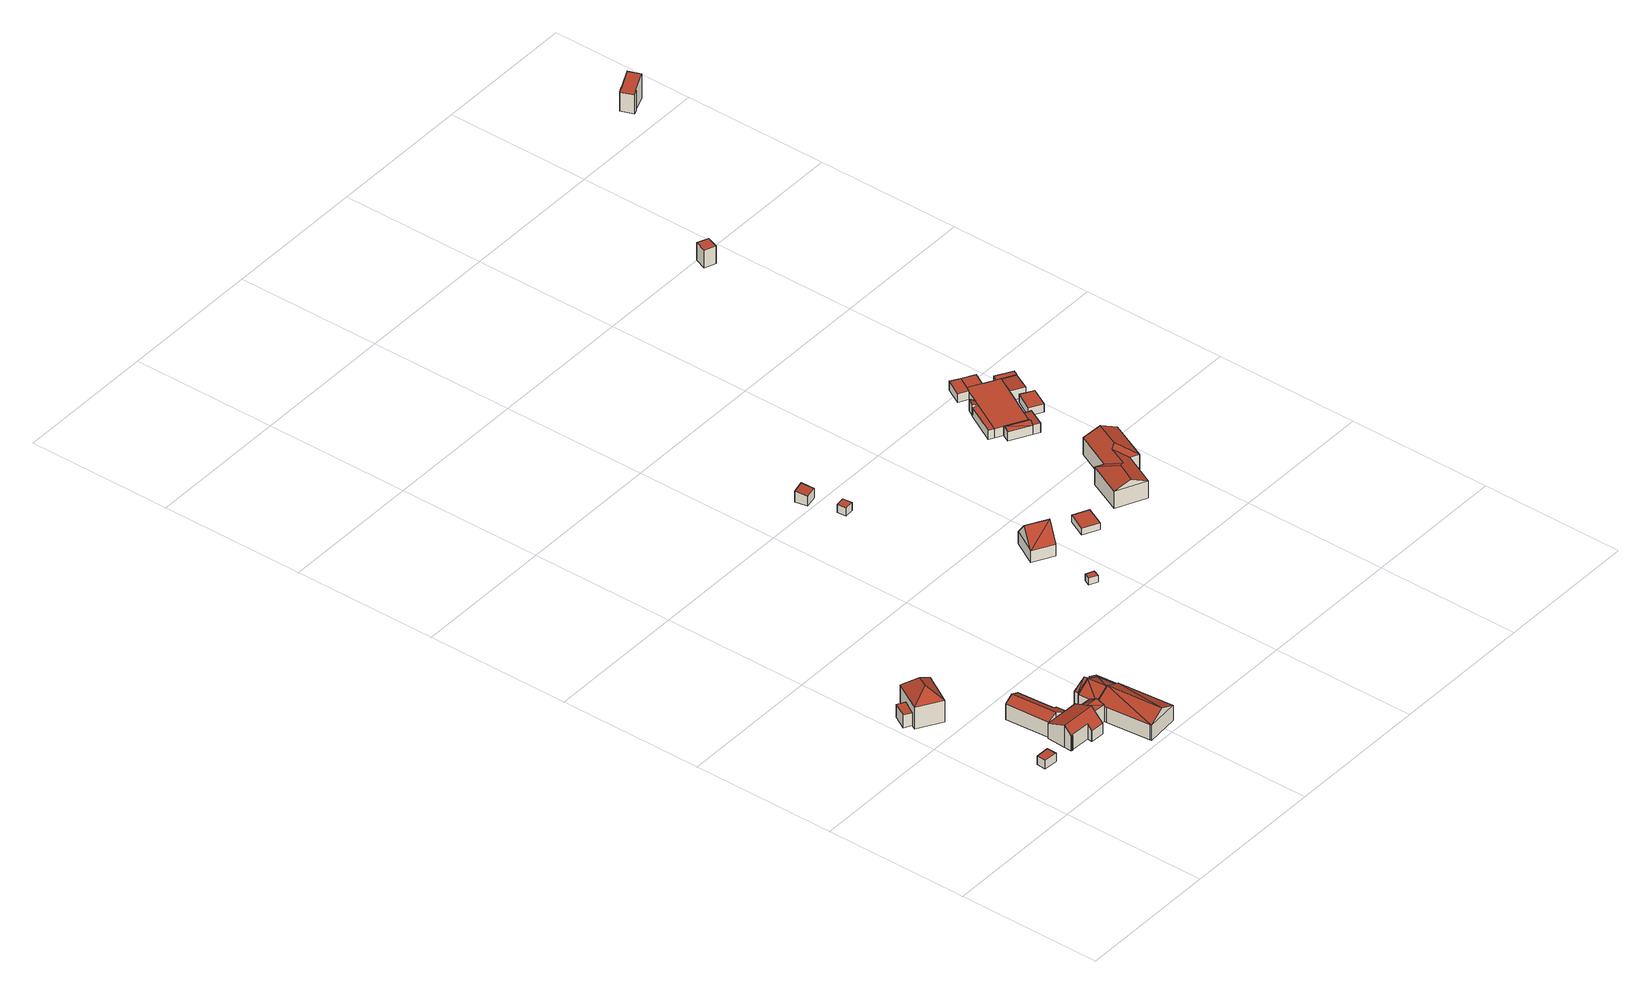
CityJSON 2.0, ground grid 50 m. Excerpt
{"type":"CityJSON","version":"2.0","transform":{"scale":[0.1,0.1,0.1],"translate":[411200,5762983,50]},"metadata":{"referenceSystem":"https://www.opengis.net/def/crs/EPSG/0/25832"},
"CityObjects":{
"building1":{"type":"Building","attributes":{"Gemeindeschluessel":"05515000","Geometrietyp2DReferenz":"3000","function":"31001_1310","roofType":"1000","measuredHeight":3.2},"geometry":[{"type":"Solid","lod":"2","boundaries":[[[[0,1,2,3]],[[4,5,1,0]],[[6,7,5,4]],[[3,2,7,6]],[[4,0,3,6]],[[1,5,7,2]]]],"semantics":{"surfaces":[{"type":"WallSurface"},{"type":"RoofSurface"},{"type":"GroundSurface"}],"values":[[0,0,0,0,1,2]]}}]},
"building2":{"type":"Building","attributes":{"Gemeindeschluessel":"05515000","Geometrietyp2DReferenz":"3000","function":"31001_1000"},"address":[{"country":"Germany","locality":"Münster","thoroughfareNumber":"3","thoroughfareName":"Hersweg"}],"children":["building2-1","building2-2"]},
"building2-1":{"type":"BuildingPart","attributes":{"roofType":"1000","measuredHeight":4.83},"parents":["building2"],"geometry":[{"type":"Solid","lod":"2","boundaries":[[[[8,9,10,11]],[[12,13,9,8]],[[14,15,13,12]],[[12,8,11,14]],[[9,13,15,10]],[[15,14,11,10]]]],"semantics":{"surfaces":[{"type":"WallSurface"},{"type":"RoofSurface"},{"type":"GroundSurface"},{"type":"ClosureSurface"}],"values":[[0,0,0,1,2,3]]}}]},
"building2-2":{"type":"BuildingPart","attributes":{"roofType":"3200","measuredHeight":12.26},"parents":["building2"],"geometry":[{"type":"Solid","lod":"2","boundaries":[[[[16,17,18,19]],[[20,21,17,16]],[[22,23,21,20]],[[19,24,16]],[[20,25,22]],[[22,25,24,19]],[[16,24,25,20]],[[10,15,18,17,21,23]],[[15,14,11,10,23,22,19,18]],[[10,11,14,15]]]],"semantics":{"surfaces":[{"type":"WallSurface"},{"type":"RoofSurface"},{"type":"GroundSurface"},{"type":"ClosureSurface"}],"values":[[0,0,0,1,1,1,1,2,0,3]]}}]},
"building3":{"type":"Building","attributes":{"Gemeindeschluessel":"05515000","Geometrietyp2DReferenz":"3000","function":"51009_1610","roofType":"5000","measuredHeight":3.71},"geometry":[{"type":"Solid","lod":"2","boundaries":[[[[26,27,28,29]],[[30,31,27,26]],[[32,33,31,30]],[[34,35,33,32]],[[36,37,35,34]],[[38,39,37,36]],[[40,41,39,38]],[[42,43,41,40]],[[29,28,43,42]],[[44,42,40,45]],[[45,40,38,46]],[[47,46,38,36,48]],[[48,36,34,49]],[[34,32,49]],[[48,49,32,30,47]],[[44,45,46,47,30,26,50]],[[26,29,50]],[[50,29,42,44]],[[27,31,33,35,37,39,41,43,28]]]],"semantics":{"surfaces":[{"type":"WallSurface"},{"type":"RoofSurface"},{"type":"GroundSurface"}],"values":[[0,0,0,0,0,0,0,0,0,1,1,1,1,1,1,1,0,1,2]]}}]},
"building4":{"type":"Building","attributes":{"Geometrietyp2DReferenz":"3000","Gemeindeschluessel":"05515000","function":"31001_3052"},"address":[{"country":"Germany","locality":"Münster","thoroughfareNumber":"215","thoroughfareName":"Dorbaumstraße"}],"children":["building4-1","building4-2","building4-3","building4-4","building4-5","building4-6"]},
"building4-1":{"type":"BuildingPart","attributes":{"roofType":"3100","measuredHeight":7.33},"parents":["building4"],"geometry":[{"type":"Solid","lod":"2","boundaries":[[[[51,52,53,54,55]],[[56,57,58,59,60]],[[56,61,55]],[[55,61,62]],[[62,63,51,55]],[[61,56,60]],[[60,62,61]],[[52,64,59,58,65,53]],[[64,66,60,59]],[[52,51,66,64]],[[67,68,57,56,55,54]],[[53,65,67,54]],[[58,57,68,67,65]],[[63,66,51]],[[66,63,62,60]]]],"semantics":{"surfaces":[{"type":"WallSurface"},{"type":"RoofSurface"},{"type":"GroundSurface"},{"type":"ClosureSurface"}],"values":[[0,0,0,1,1,1,1,2,3,3,0,3,3,0,3]]}}]},
"building4-2":{"type":"BuildingPart","attributes":{"roofType":"3100","measuredHeight":8.58},"parents":["building4"],"geometry":[{"type":"Solid","lod":"2","boundaries":[[[[69,70,71,72,73]],[[74,75,70,69]],[[76,77,78,75,74]],[[79,76,74,80]],[[81,80,74]],[[80,81,73]],[[69,73,81]],[[74,69,81]],[[71,70,75,78]],[[82,73,72]],[[71,78,77,72]],[[77,76,82,72]],[[83,79,80,73,82]],[[79,83,82,76]]]],"semantics":{"surfaces":[{"type":"WallSurface"},{"type":"RoofSurface"},{"type":"GroundSurface"},{"type":"ClosureSurface"}],"values":[[0,0,0,1,1,1,1,0,2,0,3,3,0,3]]}}]},
"building4-3":{"type":"BuildingPart","attributes":{"roofType":"3100","measuredHeight":8.51},"parents":["building4"],"geometry":[{"type":"Solid","lod":"2","boundaries":[[[[84,85,86,87]],[[88,89,85,84]],[[90,91,89,88]],[[54,53,91,90]],[[92,93,94,95]],[[87,86,93,92]],[[96,87,92]],[[92,97,98,96]],[[84,96,98]],[[54,90,88,84,98,99,100,67]],[[101,97,92,95]],[[96,84,87]],[[85,89,91,53,65,94,93,86]],[[53,54,67,65]],[[65,67,95,94]],[[97,101,99,98]],[[101,95,67,100]],[[101,100,99]]]],"semantics":{"surfaces":[{"type":"WallSurface"},{"type":"RoofSurface"},{"type":"GroundSurface"},{"type":"ClosureSurface"}],"values":[[0,0,0,0,0,0,1,1,1,1,0,0,2,3,3,0,3,3]]}}]},
"building4-4":{"type":"BuildingPart","attributes":{"roofType":"3100","measuredHeight":8.15},"parents":["building4"],"geometry":[{"type":"Solid","lod":"2","boundaries":[[[[102,103,104,105]],[[106,107,103,102]],[[108,109,107,106]],[[110,111,109,108]],[[112,113,111,110]],[[114,115,113,112]],[[116,117,115,114]],[[118,119,117,116]],[[120,121,119,118]],[[122,123,121,120]],[[124,123,122]],[[37,125,126]],[[127,35,37,126]],[[128,59,35,127]],[[60,59,128]],[[52,51,129]],[[105,104,52,129]],[[128,127,126,130,131,124,122,120,118,132]],[[116,114,112,110,108,106,102,105,129,132,118]],[[103,107,109,111,113,115,117,119,121,123,133,37,35,59,64,52,104]],[[130,126,125]],[[133,131,130,125,37]],[[123,124,131,133]],[[62,60,128,132,63]],[[59,60,66,64]],[[60,62,63,66]],[[51,66,63,132,129]],[[66,51,52,64]]]],"semantics":{"surfaces":[{"type":"WallSurface"},{"type":"RoofSurface"},{"type":"GroundSurface"},{"type":"ClosureSurface"}],"values":[[0,0,0,0,0,0,0,0,0,0,0,0,0,0,0,0,0,1,1,2,0,3,3,0,3,3,0,3]]}}]},
"building4-5":{"type":"BuildingPart","attributes":{"roofType":"3100","measuredHeight":8.54},"parents":["building4"],"geometry":[{"type":"Solid","lod":"2","boundaries":[[[[72,71,58,57]],[[134,135,78,77]],[[101,95,94,135,134]],[[136,99,101,134]],[[134,137,79,83,136]],[[68,136,83]],[[57,68,83,82,72]],[[76,137,134,77]],[[65,58,71,78,135,94]],[[100,68,67]],[[65,94,95,67]],[[95,101,100,67]],[[67,68,57,58,65]],[[71,72,77,78]],[[137,76,79]],[[76,77,72,82]],[[79,76,82,83]],[[99,136,68,100]],[[99,100,101]]]],"semantics":{"surfaces":[{"type":"WallSurface"},{"type":"RoofSurface"},{"type":"GroundSurface"},{"type":"ClosureSurface"}],"values":[[0,0,0,1,1,1,1,0,2,0,3,3,3,3,0,3,3,0,3]]}}]},
"building4-6":{"type":"BuildingPart","attributes":{"roofType":"3100","measuredHeight":7.43},"parents":["building4"],"geometry":[{"type":"Solid","lod":"2","boundaries":[[[[138,41,43,139]],[[140,39,41,138]],[[125,37,39,140]],[[141,142,123,124,143]],[[144,145,142,141]],[[146,28,145,144]],[[139,43,28,146]],[[141,143,147,144]],[[130,125,140,138,139,146,144,147]],[[41,39,37,133,123,142,145,28,43]],[[130,147,131]],[[37,125,130,131,133]],[[124,131,147,143]],[[131,124,123,133]]]],"semantics":{"surfaces":[{"type":"WallSurface"},{"type":"RoofSurface"},{"type":"GroundSurface"},{"type":"ClosureSurface"}],"values":[[0,0,0,0,0,0,0,1,1,2,0,3,0,3]]}}]},
"building5":{"type":"Building","attributes":{"Gemeindeschluessel":"05515000","Geometrietyp2DReferenz":"3000","function":"51009_1610","roofType":"2100","measuredHeight":7.12},"geometry":[{"type":"Solid","lod":"2","boundaries":[[[[148,149,150,151]],[[152,153,149,148]],[[154,155,153,152]],[[156,157,155,154]],[[158,159,157,156]],[[151,150,159,158]],[[156,154,152,148,151,158]],[[149,153,155,157,159,150]]]],"semantics":{"surfaces":[{"type":"WallSurface"},{"type":"RoofSurface"},{"type":"GroundSurface"}],"values":[[0,0,0,0,0,0,1,2]]}}]},
"building6":{"type":"Building","attributes":{"Gemeindeschluessel":"05515000","Geometrietyp2DReferenz":"3000","function":"31001_2500","roofType":"1000","measuredHeight":2.51},"address":[{"country":"Germany","locality":"Münster","thoroughfareNumber":"280a","thoroughfareName":"Dorbaumstraße"}],"geometry":[{"type":"Solid","lod":"2","boundaries":[[[[160,161,162,163]],[[164,165,161,160]],[[166,167,165,164]],[[163,162,167,166]],[[164,160,163,166]],[[161,165,167,162]]]],"semantics":{"surfaces":[{"type":"WallSurface"},{"type":"RoofSurface"},{"type":"GroundSurface"}],"values":[[0,0,0,0,1,2]]}}]},
"building7":{"type":"Building","attributes":{"Gemeindeschluessel":"05515000","Geometrietyp2DReferenz":"3000","function":"31001_2500","roofType":"9999","measuredHeight":3},"address":[{"country":"Germany","locality":"Münster","thoroughfareNumber":"360","thoroughfareName":"Dorbaumstraße"}],"geometry":[{"type":"Solid","lod":"2","boundaries":[[[[168,169,170,171]],[[169,172,173,170]],[[168,174,172,169]],[[171,175,174,168]],[[170,173,175,171]],[[172,174,175,173]]]],"semantics":{"surfaces":[{"type":"RoofSurface"},{"type":"WallSurface"},{"type":"GroundSurface"}],"values":[[0,1,1,1,1,2]]}}]},
"building8":{"type":"Building","attributes":{"Gemeindeschluessel":"05515000","Geometrietyp2DReferenz":"3000","function":"31001_2500","roofType":"2100","measuredHeight":4.16},"geometry":[{"type":"Solid","lod":"2","boundaries":[[[[176,177,178,179]],[[180,181,177,176]],[[182,183,181,180]],[[179,178,183,182]],[[180,176,179,182]],[[177,181,183,178]]]],"semantics":{"surfaces":[{"type":"WallSurface"},{"type":"RoofSurface"},{"type":"GroundSurface"}],"values":[[0,0,0,0,1,2]]}}]},
"building9":{"type":"Building","attributes":{"Gemeindeschluessel":"05515000","Geometrietyp2DReferenz":"3000","function":"31001_1000","roofType":"5000","measuredHeight":10.15},"address":[{"country":"Germany","locality":"Münster","thoroughfareNumber":"280","thoroughfareName":"Dorbaumstraße"}],"geometry":[{"type":"Solid","lod":"2","boundaries":[[[[184,185,186,187]],[[188,189,185,184]],[[190,191,189,188]],[[192,193,191,190]],[[194,195,193,192]],[[187,186,195,194]],[[196,192,197]],[[190,188,184,197,192]],[[197,187,196]],[[194,196,187]],[[196,194,192]],[[197,184,187]],[[185,189,191,193,195,186]]]],"semantics":{"surfaces":[{"type":"WallSurface"},{"type":"RoofSurface"},{"type":"GroundSurface"}],"values":[[0,0,0,0,0,0,1,1,1,1,0,0,2]]}}]},
"building10":{"type":"Building","attributes":{"Gemeindeschluessel":"05515000","Geometrietyp2DReferenz":"3000","function":"31001_2460","roofType":"1000","measuredHeight":2.66},"geometry":[{"type":"Solid","lod":"2","boundaries":[[[[198,199,200,201]],[[202,203,199,198]],[[204,205,203,202]],[[201,200,205,204]],[[202,198,201,204]],[[199,203,205,200]]]],"semantics":{"surfaces":[{"type":"WallSurface"},{"type":"RoofSurface"},{"type":"GroundSurface"}],"values":[[0,0,0,0,1,2]]}}]},
"building11":{"type":"Building","attributes":{"Gemeindeschluessel":"05515000","Geometrietyp2DReferenz":"3000","function":"31001_1000","roofType":"5000","measuredHeight":8.98},"address":[{"country":"Germany","locality":"Münster","thoroughfareNumber":"282","thoroughfareName":"Dorbaumstraße"}],"geometry":[{"type":"Solid","lod":"2","boundaries":[[[[206,207,208,209]],[[210,211,207,206]],[[212,213,211,210]],[[214,215,213,212]],[[216,217,215,214]],[[218,219,217,216]],[[220,221,219,218]],[[209,208,221,220]],[[222,220,218,223]],[[218,216,223]],[[224,222,223,216,214,225]],[[225,214,212,226]],[[226,212,210,227]],[[210,206,227]],[[225,226,227,206,209,224]],[[224,209,220,222]],[[207,211,213,215,217,219,221,208]]]],"semantics":{"surfaces":[{"type":"WallSurface"},{"type":"RoofSurface"},{"type":"GroundSurface"}],"values":[[0,0,0,0,0,0,0,0,1,0,1,1,1,0,1,1,2]]}}]},
"building12":{"type":"Building","attributes":{"Gemeindeschluessel":"05515000","Geometrietyp2DReferenz":"3000","function":"51009_1610","roofType":"2100","measuredHeight":4.21},"geometry":[{"type":"Solid","lod":"2","boundaries":[[[[228,229,230,231]],[[232,233,229,228]],[[234,235,233,232]],[[231,230,235,234]],[[232,228,231,234]],[[229,233,235,230]]]],"semantics":{"surfaces":[{"type":"WallSurface"},{"type":"RoofSurface"},{"type":"GroundSurface"}],"values":[[0,0,0,0,1,2]]}}]},
"building13":{"type":"Building","attributes":{"Gemeindeschluessel":"05515000","Geometrietyp2DReferenz":"3000","function":"31001_3060"},"children":["building13-1","building13-2","building13-3","building13-4","building13-5","building13-6","building13-7","building13-8"]},
"building13-1":{"type":"BuildingPart","attributes":{"roofType":"1000","measuredHeight":3.27},"parents":["building13"],"geometry":[{"type":"Solid","lod":"2","boundaries":[[[[236,237,238,239]],[[240,241,237,236]],[[239,238,242,243]],[[240,236,239,243]],[[237,241,242,238]],[[242,241,240,243]]]],"semantics":{"surfaces":[{"type":"WallSurface"},{"type":"RoofSurface"},{"type":"GroundSurface"},{"type":"ClosureSurface"}],"values":[[0,0,0,1,2,3]]}}]},
"building13-2":{"type":"BuildingPart","attributes":{"roofType":"1000","measuredHeight":3.28},"parents":["building13"],"geometry":[{"type":"Solid","lod":"2","boundaries":[[[[244,245,246,247]],[[248,249,245,244]],[[250,251,249,248]],[[248,244,247,250]],[[245,249,251,252,246]],[[253,250,247]],[[246,252,253,247]],[[251,250,253,252]]]],"semantics":{"surfaces":[{"type":"WallSurface"},{"type":"RoofSurface"},{"type":"GroundSurface"},{"type":"ClosureSurface"}],"values":[[0,0,0,1,2,0,3,3]]}}]},
"building13-3":{"type":"BuildingPart","attributes":{"roofType":"3100","measuredHeight":4.35},"parents":["building13"],"geometry":[{"type":"Solid","lod":"2","boundaries":[[[[254,255,256,257]],[[258,259,260,255,254]],[[254,261,258]],[[262,263,264,257]],[[257,264,261]],[[261,254,257]],[[264,263,258]],[[258,261,264]],[[255,260,265,256]],[[259,258,263,266]],[[265,260,259,266]],[[265,266,263,262,257,256]]]],"semantics":{"surfaces":[{"type":"WallSurface"},{"type":"RoofSurface"},{"type":"GroundSurface"},{"type":"ClosureSurface"}],"values":[[0,0,0,0,1,1,1,1,2,0,3,3]]}}]},
"building13-4":{"type":"BuildingPart","attributes":{"roofType":"2100","measuredHeight":3.78},"parents":["building13"],"geometry":[{"type":"Solid","lod":"2","boundaries":[[[[267,268,269,270]],[[271,272,273,268,267]],[[270,274,275,271,267]],[[276,269,268,273]],[[272,271,275]],[[276,273,272,275,274]],[[276,274,270,269]]]],"semantics":{"surfaces":[{"type":"WallSurface"},{"type":"RoofSurface"},{"type":"GroundSurface"},{"type":"ClosureSurface"}],"values":[[0,0,1,2,0,3,3]]}}]},
"building13-5":{"type":"BuildingPart","attributes":{"roofType":"1000","measuredHeight":3.22},"parents":["building13"],"geometry":[{"type":"Solid","lod":"2","boundaries":[[[[243,242,260,259]],[[277,278,241,240]],[[247,246,278,277]],[[279,280,281,282]],[[283,284,285,273,272]],[[286,283,272,275,287,279,282,253,247,277,240,243,259,266]],[[242,241,278,246,252,281,280,276,273,285,265,260]],[[242,243,240,241]],[[246,247,253,252]],[[252,253,282,281]],[[279,287,274,276,280]],[[274,287,275]],[[276,274,275,272,273]],[[284,283,286]],[[285,284,286,266,265]],[[265,266,259,260]]]],"semantics":{"surfaces":[{"type":"WallSurface"},{"type":"RoofSurface"},{"type":"GroundSurface"},{"type":"ClosureSurface"}],"values":[[0,0,0,0,0,1,2,3,3,3,3,0,3,0,3,3]]}}]},
"building13-6":{"type":"BuildingPart","attributes":{"roofType":"1000","measuredHeight":3.24},"parents":["building13"],"geometry":[{"type":"Solid","lod":"2","boundaries":[[[[288,289,280,279]],[[290,291,289,288]],[[292,270,269,291,290]],[[290,288,279,292]],[[289,291,269,276,280]],[[287,274,270,292,279]],[[269,270,274,276]],[[280,276,274,287,279]]]],"semantics":{"surfaces":[{"type":"WallSurface"},{"type":"RoofSurface"},{"type":"GroundSurface"},{"type":"ClosureSurface"}],"values":[[0,0,0,1,2,0,3,3]]}}]},
"building13-7":{"type":"BuildingPart","attributes":{"roofType":"1000","measuredHeight":3.26},"parents":["building13"],"geometry":[{"type":"Solid","lod":"2","boundaries":[[[[293,294,251,250]],[[282,281,294,293]],[[293,250,253,282]],[[251,294,281,252]],[[253,250,251,252]],[[252,281,282,253]]]],"semantics":{"surfaces":[{"type":"WallSurface"},{"type":"RoofSurface"},{"type":"GroundSurface"},{"type":"ClosureSurface"}],"values":[[0,0,1,2,3,3]]}}]},
"building13-8":{"type":"BuildingPart","attributes":{"roofType":"2100","measuredHeight":3.61},"parents":["building13"],"geometry":[{"type":"Solid","lod":"2","boundaries":[[[[295,296,285,284]],[[297,298,296,295]],[[299,257,256,298,297]],[[295,284,286,263,262,299,297]],[[265,285,296,298,256]],[[266,263,286]],[[257,299,262]],[[266,265,256,257,262,263]],[[285,265,266,286,284]]]],"semantics":{"surfaces":[{"type":"WallSurface"},{"type":"RoofSurface"},{"type":"GroundSurface"},{"type":"ClosureSurface"}],"values":[[0,0,0,1,2,0,0,3,3]]}}]},
"building14":{"type":"Building","attributes":{"Gemeindeschluessel":"05515000","Geometrietyp2DReferenz":"3000","function":"31001_2460","roofType":"1000","measuredHeight":2.96},"geometry":[{"type":"Solid","lod":"2","boundaries":[[[[300,301,302,303]],[[304,305,301,300]],[[306,307,305,304]],[[303,302,307,306]],[[304,300,303,306]],[[301,305,307,302]]]],"semantics":{"surfaces":[{"type":"WallSurface"},{"type":"RoofSurface"},{"type":"GroundSurface"}],"values":[[0,0,0,0,1,2]]}}]},
"building15":{"type":"Building","attributes":{"Gemeindeschluessel":"05515000","Geometrietyp2DReferenz":"3000","function":"31001_2460","roofType":"1000","measuredHeight":6.59},"geometry":[{"type":"Solid","lod":"2","boundaries":[[[[308,309,310,311]],[[312,313,309,308]],[[314,315,313,312]],[[311,310,315,314]],[[312,308,311,314]],[[309,313,315,310]]]],"semantics":{"surfaces":[{"type":"WallSurface"},{"type":"RoofSurface"},{"type":"GroundSurface"}],"values":[[0,0,0,0,1,2]]}}]},
"building16":{"type":"Building","attributes":{"Gemeindeschluessel":"05515000","Geometrietyp2DReferenz":"3000","function":"31001_3051","roofType":"2100","measuredHeight":9.03},"geometry":[{"type":"Solid","lod":"2","boundaries":[[[[316,317,318,319]],[[320,321,317,316]],[[322,323,321,320]],[[324,325,323,322]],[[326,327,325,324]],[[328,329,327,326]],[[330,331,329,328]],[[332,333,331,330]],[[319,318,333,332]],[[330,328,326,324,322,320,316,319,332]],[[317,321,323,325,327,329,331,333,318]]]],"semantics":{"surfaces":[{"type":"WallSurface"},{"type":"RoofSurface"},{"type":"GroundSurface"}],"values":[[0,0,0,0,0,0,0,0,0,1,2]]}}]}
},
"vertices":[
[107,165,59],[107,165,27],[154,162,27],[154,162,59],[109,198,59],[109,198,27],[155,196,59],[155,196,27],
[9,624,67],[9,624,19],[35,609,19],[35,609,67],[37,672,67],[37,672,19],[63,657,67],[63,657,19],
[168,647,99],[168,647,19],[86,695,19],[86,695,99],[108,545,99],[108,545,19],[26,594,99],[26,594,19],[107,638,142],[86,602,142],
[307,410,55],[307,410,28],[284,409,28],[284,409,55],[318,254,55],[318,254,28],[350,253,55],[350,253,28],[349,244,55],[349,244,28],[312,245,55],[312,245,28],[309,283,55],[309,283,28],[294,282,55],[294,282,28],[292,305,55],[292,305,28],[302,317,65],[304,293,65],[312,286,58],[315,251,58],[316,249,59],[347,248,59],[296,410,65],
[345,172,90],[345,172,28],[393,169,28],[393,169,84],[393,169,90],[389,220,90],[389,220,87],[389,220,28],[348,223,28],[348,223,90],[391,195,102],[347,197,102],[346,179,93],[346,179,28],[391,195,28],[346,179,90],[391,195,84],[391,195,87],
[385,275,94],[385,275,28],[386,262,28],[386,262,87],[386,262,94],[462,281,94],[462,281,28],[463,268,94],[463,268,87],[463,268,28],[438,266,113],[437,266,114],[436,279,114],[399,263,94],[438,266,114],
[407,2,84],[407,2,28],[523,12,28],[523,12,84],[407,7,84],[407,7,28],[394,160,84],[394,160,28],[507,206,84],[507,206,28],[495,205,28],[495,205,84],[465,7,113],[495,205,90],[449,201,113],[446,200,112],[396,196,87],[495,205,87],
[295,137,68],[295,137,28],[343,135,28],[343,135,68],[295,139,69],[295,139,28],[296,155,85],[296,155,28],[226,158,85],[226,158,28],[226,157,84],[226,157,28],[225,157,84],[225,157,28],[221,157,84],[221,157,28],[223,184,110],[223,184,28],[226,249,84],[226,249,28],[230,249,85],[230,249,28],[230,249,84],[312,245,78],[312,245,85],[349,244,85],[348,223,93],[345,172,103],[298,246,85],[263,248,85],[346,179,110],[263,248,28],
[490,270,87],[490,270,28],[443,200,114],[463,268,101],
[294,282,86],[292,305,86],[309,283,78],[220,404,86],[220,404,28],[230,249,86],[252,406,103],[252,406,28],[284,409,86],[263,248,103],
[463,268,100],[463,268,29],[490,270,29],[490,270,86],[462,281,100],[462,281,29],[501,285,79],[501,285,29],[507,206,79],[507,206,29],[495,205,86],[495,205,29],
[886,616,44],[886,616,19],[914,603,19],[914,603,44],[896,637,44],[896,637,19],[923,625,44],[923,625,19],
[731,1385,50],[727,1417,50],[696,1413,50],[700,1382,50],[727,1417,20],[696,1413,20],[731,1385,20],[700,1382,20],
[656,1541,64],[656,1541,22],[665,1499,22],[665,1499,58],[698,1551,64],[698,1551,22],[707,1508,58],[707,1508,22],
[912,902,64],[912,902,20],[863,816,20],[863,816,64],[938,887,64],[938,887,20],[963,873,64],[963,873,20],[982,862,64],[982,862,20],[933,777,64],[933,777,20],[958,820,122],[888,860,122],
[1059,778,46],[1059,778,20],[1113,752,20],[1113,752,46],[1089,841,46],[1089,841,20],[1143,815,46],[1143,815,20],
[1318,732,87],[1318,732,22],[1372,844,22],[1372,844,87],[1216,780,87],[1216,780,22],[1272,897,87],[1272,897,22],[1301,884,87],[1301,884,22],[1362,1012,87],[1362,1012,22],[1464,964,87],[1464,964,22],[1400,830,87],[1400,830,22],[1374,905,112],[1413,988,112],[1353,898,105],[1320,829,105],[1299,822,112],[1267,756,112],
[1310,1388,60],[1310,1388,18],[1327,1379,18],[1327,1379,49],[1323,1411,60],[1323,1411,18],[1340,1401,49],[1340,1401,18],
[1310,1388,50],[1310,1388,17],[1250,1282,17],[1250,1282,50],[1327,1379,50],[1327,1379,17],[1267,1272,17],[1267,1272,50],
[1333,1461,50],[1333,1461,17],[1364,1444,17],[1364,1444,50],[1365,1518,50],[1365,1518,17],[1396,1500,50],[1396,1500,17],[1373,1459,17],[1373,1459,50],
[1279,1231,52],[1279,1231,17],[1349,1192,17],[1349,1192,52],[1294,1257,52],[1294,1257,50],[1294,1257,17],[1287,1244,61],[1358,1208,52],[1364,1218,52],[1357,1205,61],[1364,1218,17],[1364,1218,50],
[1478,1320,55],[1478,1320,17],[1513,1381,17],[1513,1381,48],[1435,1344,55],[1435,1344,50],[1435,1344,17],[1469,1405,48],[1463,1394,50],[1469,1405,17],
[1340,1401,50],[1340,1401,17],[1456,1413,50],[1456,1413,17],[1416,1435,17],[1416,1435,50],[1383,1253,50],[1383,1253,49],[1383,1253,17],[1380,1246,50],[1469,1405,50],
[1466,1430,50],[1466,1430,17],[1522,1398,50],[1522,1398,17],[1513,1381,50],
[1439,1476,50],[1439,1476,17],
[1405,1241,49],[1405,1241,17],[1371,1180,54],[1371,1180,17],[1349,1192,54],
[1446,1319,48],[1446,1319,18],[1411,1257,18],[1411,1257,48],[1489,1294,48],[1489,1294,18],[1455,1233,48],[1455,1233,18],
[1404,2500,69],[1404,2500,4],[1388,2459,4],[1388,2459,69],[1442,2485,69],[1442,2485,4],[1426,2445,69],[1426,2445,4],
[1838,3126,77],[1838,3126,2],[1837,3127,2],[1837,3127,77],[1852,3132,80],[1852,3132,2],[1897,3151,92],[1897,3151,2],[1914,3109,92],[1914,3109,2],[1855,3085,77],[1855,3085,2],[1855,3084,77],[1855,3084,2],[1841,3078,73],[1841,3078,2],[1823,3121,73],[1823,3121,2]
]}
